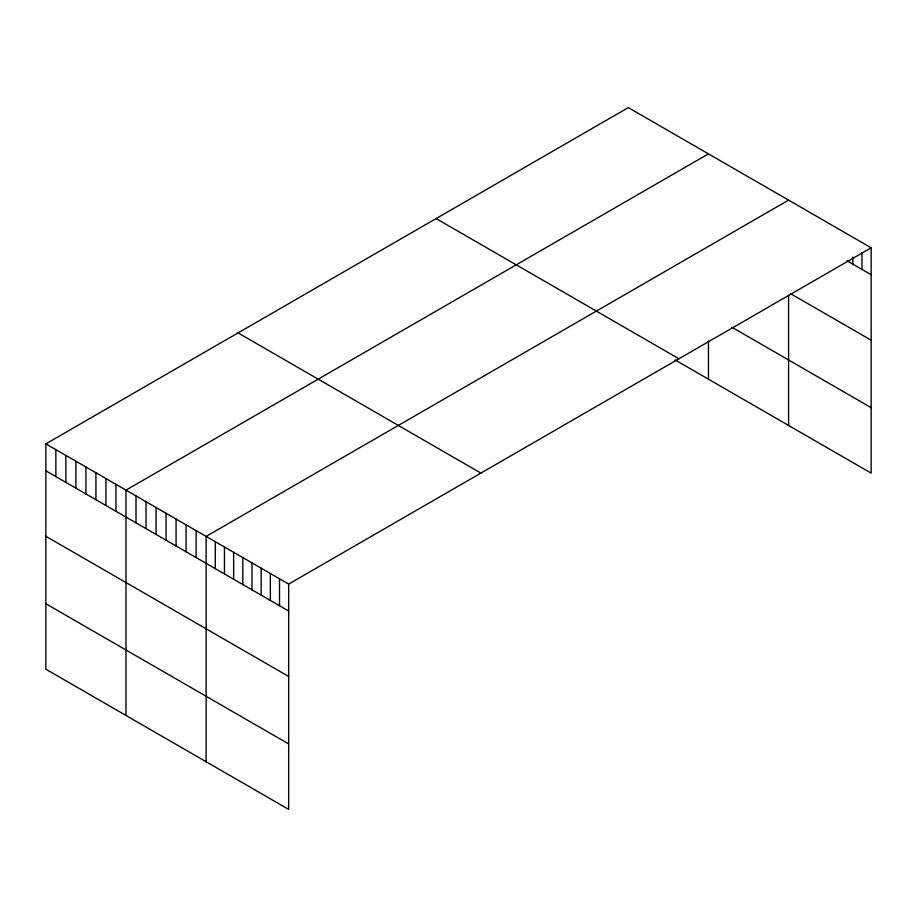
<?xml version="1.0" encoding="UTF-8"?>
<svg xmlns="http://www.w3.org/2000/svg" width="917" height="917" viewBox="0 0 917 917"><rect width="100%" height="100%" fill="white"/><g stroke="black" fill="none" stroke-linecap="round" stroke-linejoin="round"><path stroke-width="1.38" d="M871.15 247.796L288.683 584.072L288.683 809.402L45.85 669.204L45.85 443.874L628.317 107.598L871.15 247.796L871.15 473.126L675.061 359.911M708.451 153.861L125.984 490.148L125.984 715.478M788.586 200.124L206.119 536.411L206.119 761.74M847.067 260.818L871.15 274.722M790.878 293.853L871.15 340.196M731.823 327.209L871.15 407.652M436.102 218.567L678.935 358.765M238.065 332.905L480.898 473.103M45.85 443.874L288.683 584.072M45.85 470.811L288.683 611.009M45.85 536.285L288.683 676.482M45.85 603.73L288.683 743.939M861.98 252.416L861.98 269.426M852.799 257.047L852.799 264.13M788.586 295.343L788.586 425.454M708.451 340.998L708.451 379.191M279.513 578.776L279.513 605.713M270.332 573.48L270.332 600.417M261.162 568.185L261.162 595.122M251.992 562.889L251.992 589.826M242.81 557.593L242.81 584.519M233.64 552.298L233.64 579.223M224.47 547.002L224.47 573.927M215.289 541.706L215.289 568.632M196.1 530.622L196.1 557.559M186.082 524.845L186.082 551.77M176.075 519.056L176.075 545.993M166.057 513.279L166.057 540.205M156.039 507.491L156.039 534.428M146.021 501.714L146.021 528.639M136.003 495.925L136.003 522.862M115.966 484.359L115.966 511.285M105.948 478.571L105.948 505.508M95.93 472.794L95.93 499.719M85.923 467.005L85.923 493.942M75.905 461.228L75.905 488.153M65.886 455.44L65.886 482.376M55.868 449.662L55.868 476.588"/></g></svg>
